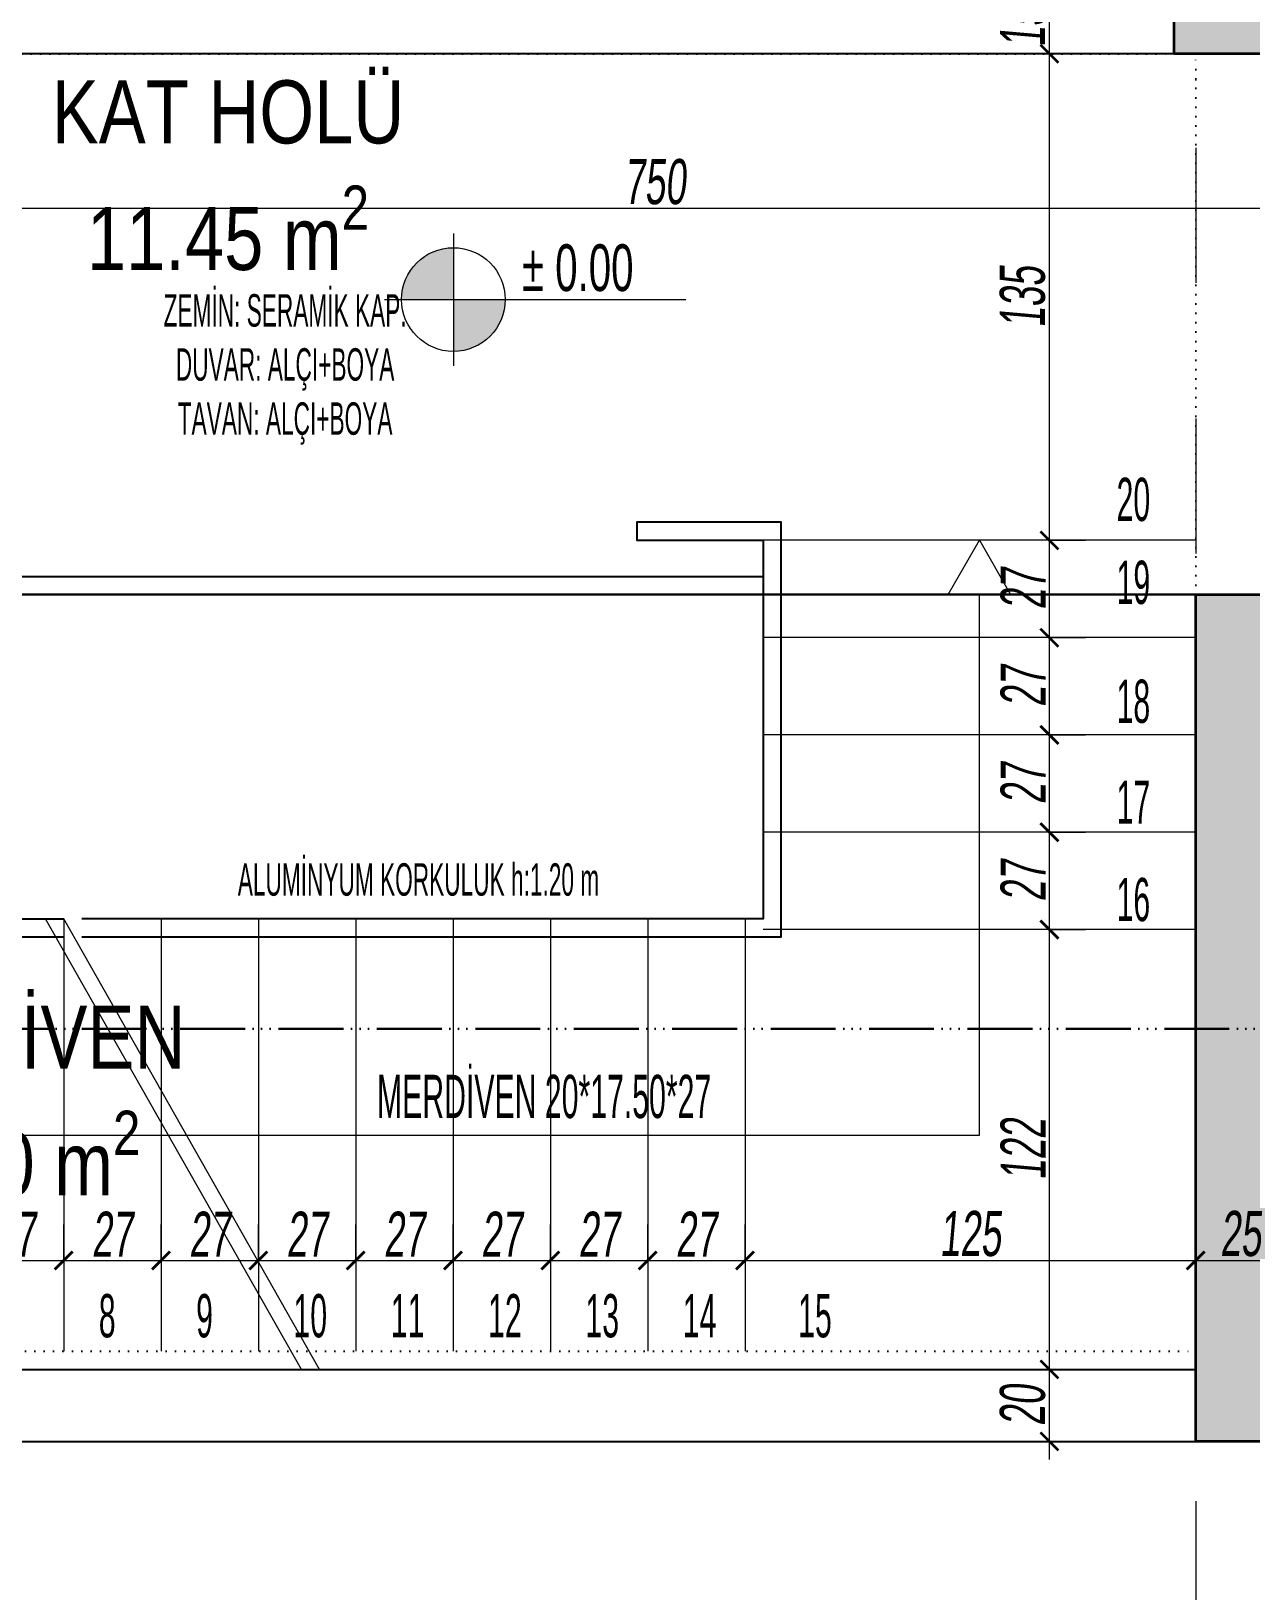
# Model space of a CAD drawing. Header units: millimetres. Extents: x -2145 to 33996, y -835 to 2363.
# Drawn here: x 9481.5 to 9819.8, y -181.8 to 250.9 of the extents above; entities that cross this region are included whole.
import ezdxf
from ezdxf.enums import TextEntityAlignment as Align

# ---------------------------------------------------------------- set-up
doc = ezdxf.new("R2010")
doc.units = ezdxf.units.MM
for name, pattern in [('101_TA_921_251_SEC_500&200$0${ Origin Line }', [0]), ('ACAD_ISO06W100', [36, 24, -3, 0, -3, 0, -3, 0, -3]), ('DASHDOT', [1, 0.5, -0.25, 0, -0.25]), ('DOT', [0.25, 0, -0.25])]:
    doc.linetypes.add(name, pattern=pattern)
doc.layers.add('ALAN', color=3, linetype='Continuous', lineweight=25, plot=False)
for name, color, linetype, lineweight in [('NET_AKS', 251, 'DASHDOT', 9), ('NET_DUVAR', 150, 'Continuous', 18), ('NET_KESİT_ÇİZİGİSİ', 1, 'Continuous', 30), ('NET_KOLON_TARAMA', 8, 'Continuous', 0), ('NET_MERDİVEN', 212, 'Continuous', 13), ('NET_PLAN_KOT', 100, 'Continuous', 0), ('NET_TAŞIYICI', 1, 'Continuous', 35), ('NET_ÖLÇÜ İÇ', 54, 'Continuous', 9), ('T-INCE', 254, 'Continuous', 0)]:
    doc.layers.add(name, color=color, linetype=linetype, lineweight=lineweight)
for name, color, linetype in [('NET_KİRİŞ', 253, 'DOT'), ('NET_POZ', 41, 'Continuous'), ('T-GOR-5', 33, 'Continuous'), ('T-MAH-AD', 7, 'Continuous')]:
    doc.layers.add(name, color=color, linetype=linetype)
doc.styles.add('ARIALTR', font='arial.ttf', dxfattribs={"width": 0.8, "height": 22.5})
doc.styles.add('ARıAL', font='arial.ttf', dxfattribs={"width": 0.7})
doc.styles.add('BODRUM', font='swisscl.ttf', dxfattribs={"width": 0.8, "oblique": 5})
doc.styles.add('DIN', font='arial.ttf', dxfattribs={"width": 0.6})
doc.styles.get("Standard").update_dxf_attribs({"font": 'arial.ttf'})
doc.dimstyles.new('olcu-50', dxfattribs={"dimscale": 0, "dimtxt": 12.5, "dimasz": 5, "dimexe": 10, "dimexo": 10, "dimgap": 1, "dimtad": 1, "dimdec": 1, "dimzin": 12, "dimtxsty": 'BODRUM', "dimblk": 'ARCHTICK', "dimcen": 8, "dimdle": 5, "dimclrd": 256, "dimclre": 256, "dimclrt": 256, "dimadec": 0, "dimazin": 2, "dimtfac": 1, "dimtdec": 1, "dimtix": 1, "dimtmove": 0, "dimatfit": 3, "dimldrblk": 'ARCHTICK', "dimfxl": 15, "dimfxlon": 1, "dimlwd": -1, "dimlwe": -1, "dimarcsym": 0})

# ---------------------------------------------------------------- blocks, each defined once
blk = doc.blocks.new('A$Cec846f78')
at = {"layer": 'NET_TAŞIYICI'}
for points in [[(-1051, 425), (-1051, 385), (-1121, 385), (-1121, 425)], [(-1115, 0), (-1115, 235), (-1090, 235), (-1090, 225), (-1090, 0)]]:
    blk.add_lwpolyline(points, close=True, dxfattribs=at)
blk = doc.blocks.new('A$Ca5374770')
at = {"layer": 'NET_KOLON_TARAMA'}
h = blk.add_hatch(dxfattribs=at)
h.set_pattern_fill('ANSI33', color=256)
h.paths.add_polyline_path([(1115, 0), (1115, 235), (1090, 235), (1090, 225), (1090, 0)])
h.paths.add_polyline_path([(890, 0), (890, 225), (890, 235), (865, 235), (865, 0)])
h.paths.add_polyline_path([(1580, 30), (1580, 0), (1660, 0), (1660, 30)])
h.paths.add_polyline_path([(1620, 455), (1620, 385), (1660, 385), (1660, 455)])
h.paths.add_polyline_path([(80, 950), (80, 980), (0, 980), (0, 950)])
h.paths.add_polyline_path([(1580, 980), (1580, 950), (1660, 950), (1660, 980)])
h.paths.add_polyline_path([(1035, 980), (1035, 950), (1115, 950), (1115, 980)])
h.paths.add_polyline_path([(625, 950), (625, 980), (545, 980), (545, 950)])
h.paths.add_polyline_path([(80, 0), (80, 30), (0, 30), (0, 0)])
h.paths.add_polyline_path([(1051, 425), (1051, 385), (1121, 385), (1121, 425)])
h.paths.add_polyline_path([(609, 385), (609, 425), (539, 425), (539, 385)])
h.paths.add_polyline_path([(585, 0), (585, 30), (505, 30), (505, 0)])
h.paths.add_polyline_path([(40, 385), (40, 455), (0, 455), (0, 385)])
at = {"layer": 'NET_TAŞIYICI', "xscale": -1}
blk.add_blockref('A$Cec846f78', (0, 0), dxfattribs=at)
blk = doc.blocks.new('KOTLAR')
h = blk.add_hatch(color=256)
h.dxf.hatch_style = 1
h.paths.add_polyline_path([(0, 0), (0, 12.96, 0.414214), (-12.96, 0)])
h.paths.add_polyline_path([(0, -12.96, 0.414214), (12.96, 0), (0, 0)])
h.paths.add_polyline_path([(65.51, -11.28), (21.41, -11.28), (21.41, -29.91), (65.51, -29.91)], flags=9)
at = {"extrusion": (2.84e-14, 0.225686, 0.9742)}
for p, q in [((0, 16.54), (0, -16.54)), ((-17.21, 0), (58.08, 0))]:
    blk.add_line(p, q, dxfattribs=at)
blk.add_circle((0, 0), 12.96)
at = {"extrusion": (2.84e-14, 0.225686, 0.9742), "style": 'DIN', "width": 0.6}
for tag, p in [('INCE KOT', (-17.13, -2.07, 0.48)), ('KABA KOT', (-18.31, 14.22, -3.29))]:
    blk.add_attdef(tag, p, '', height=12, rotation=180, dxfattribs=at)
blk = doc.blocks.new('A$C5ec6af74')
at = {"layer": 'NET_AKS', "ltscale": 75}
for p, q in [((-320, 1185), (-320, -185)), ((1125, 385), (-1195, 385)), ((1125, 235), (-1195, 235)), ((1125, 0), (-1195, 0))]:
    blk.add_line(p, q, dxfattribs=at)
blk = doc.blocks.new('A$Cb9b20b1b')
at = {"layer": 'NET_KİRİŞ', "ltscale": 10}
for p, q in [((225, 0), (225, 150)), ((730, 150), (231, 150)), ((690, -210), (225, -210)), ((690, -235), (225, -235))]:
    blk.add_line(p, q, dxfattribs=at)
blk = doc.blocks.new('_ArchTick')
at = {"color": 0, "linetype": 'ByBlock', "const_width": 0.15}
blk.add_lwpolyline([(-0.5, -0.5), (0.5, 0.5)], dxfattribs=at)
blk = doc.blocks.new('*D791')
at = {"layer": 'Defpoints', "color": 0, "transparency": 16777216}
for p in [(9763.9, -120.39), (9763.9, -120.39), (9763.9, -140.39)]:
    blk.add_point(p, dxfattribs=at)
at = {"layer": 'NET_ÖLÇÜ İÇ', "transparency": 16777216}
for p, q in [((9763.9, -145.39), (9763.9, -115.39)), ((9763.9, -120.39), (9773.9, -120.39)), ((9763.9, -140.39), (9753.9, -140.39))]:
    blk.add_line(p, q, dxfattribs=at)
at = {"layer": 'NET_ÖLÇÜ İÇ', "transparency": 16777216, "xscale": 5, "yscale": 5, "zscale": 5}
for p, rotation in [((9763.9, -120.39), 90), ((9763.9, -140.39), 270)]:
    blk.add_blockref('_ArchTick', p, dxfattribs=dict(at, rotation=rotation))
at = {"layer": 'NET_ÖLÇÜ İÇ', "transparency": 16777216, "insert": (9756.5, -130.39), "char_height": 12.5, "attachment_point": 5, "rotation": 90, "style": 'BODRUM'}
blk.add_mtext('20', dxfattribs=at)
blk = doc.blocks.new('*D792')
at = {"layer": 'Defpoints', "color": 0, "transparency": 16777216}
for p in [(9763.9, 1.61), (9763.9, 1.61), (9763.9, -120.39)]:
    blk.add_point(p, dxfattribs=at)
at = {"layer": 'NET_ÖLÇÜ İÇ', "transparency": 16777216}
for p, q in [((9763.9, -125.39), (9763.9, 6.61)), ((9763.9, 1.61), (9773.9, 1.61)), ((9763.9, -120.39), (9773.9, -120.39))]:
    blk.add_line(p, q, dxfattribs=at)
at = {"layer": 'NET_ÖLÇÜ İÇ', "transparency": 16777216, "xscale": 5, "yscale": 5, "zscale": 5}
for p, rotation in [((9763.9, 1.61), 90), ((9763.9, -120.39), 270)]:
    blk.add_blockref('_ArchTick', p, dxfattribs=dict(at, rotation=rotation))
at = {"layer": 'NET_ÖLÇÜ İÇ', "transparency": 16777216, "insert": (9756.62, -59.39), "char_height": 12.5, "attachment_point": 5, "rotation": 90, "style": 'BODRUM'}
blk.add_mtext('122', dxfattribs=at)
blk = doc.blocks.new('*D793')
at = {"layer": 'Defpoints', "color": 0, "transparency": 16777216}
for p in [(9763.9, 28.61), (9763.9, 28.61), (9763.9, 1.61)]:
    blk.add_point(p, dxfattribs=at)
at = {"layer": 'NET_ÖLÇÜ İÇ', "transparency": 16777216}
for p, q in [((9763.9, -3.39), (9763.9, 33.61)), ((9763.9, 28.61), (9773.9, 28.61)), ((9763.9, 1.61), (9773.9, 1.61))]:
    blk.add_line(p, q, dxfattribs=at)
at = {"layer": 'NET_ÖLÇÜ İÇ', "transparency": 16777216, "xscale": 5, "yscale": 5, "zscale": 5}
for p, rotation in [((9763.9, 28.61), 90), ((9763.9, 1.61), 270)]:
    blk.add_blockref('_ArchTick', p, dxfattribs=dict(at, rotation=rotation))
at = {"layer": 'NET_ÖLÇÜ İÇ', "transparency": 16777216, "insert": (9756.62, 15.11), "char_height": 12.5, "attachment_point": 5, "rotation": 90, "style": 'BODRUM'}
blk.add_mtext('27', dxfattribs=at)
blk = doc.blocks.new('*D794')
at = {"layer": 'Defpoints', "color": 0, "transparency": 16777216}
for p in [(9763.9, 55.61), (9763.9, 55.61), (9763.9, 28.61)]:
    blk.add_point(p, dxfattribs=at)
at = {"layer": 'NET_ÖLÇÜ İÇ', "transparency": 16777216}
for p, q in [((9763.9, 23.61), (9763.9, 60.61)), ((9763.9, 55.61), (9773.9, 55.61)), ((9763.9, 28.61), (9773.9, 28.61))]:
    blk.add_line(p, q, dxfattribs=at)
at = {"layer": 'NET_ÖLÇÜ İÇ', "transparency": 16777216, "xscale": 5, "yscale": 5, "zscale": 5}
for p, rotation in [((9763.9, 55.61), 90), ((9763.9, 28.61), 270)]:
    blk.add_blockref('_ArchTick', p, dxfattribs=dict(at, rotation=rotation))
at = {"layer": 'NET_ÖLÇÜ İÇ', "transparency": 16777216, "insert": (9756.62, 42.11), "char_height": 12.5, "attachment_point": 5, "rotation": 90, "style": 'BODRUM'}
blk.add_mtext('27', dxfattribs=at)
blk = doc.blocks.new('*D795')
at = {"layer": 'Defpoints', "color": 0, "transparency": 16777216}
for p in [(9763.9, 82.61), (9763.9, 82.61), (9763.9, 55.61)]:
    blk.add_point(p, dxfattribs=at)
at = {"layer": 'NET_ÖLÇÜ İÇ', "transparency": 16777216}
for p, q in [((9763.9, 50.61), (9763.9, 87.61)), ((9763.9, 82.61), (9773.9, 82.61)), ((9763.9, 55.61), (9773.9, 55.61))]:
    blk.add_line(p, q, dxfattribs=at)
at = {"layer": 'NET_ÖLÇÜ İÇ', "transparency": 16777216, "xscale": 5, "yscale": 5, "zscale": 5}
for p, rotation in [((9763.9, 82.61), 90), ((9763.9, 55.61), 270)]:
    blk.add_blockref('_ArchTick', p, dxfattribs=dict(at, rotation=rotation))
at = {"layer": 'NET_ÖLÇÜ İÇ', "transparency": 16777216, "insert": (9756.62, 69.11), "char_height": 12.5, "attachment_point": 5, "rotation": 90, "style": 'BODRUM'}
blk.add_mtext('27', dxfattribs=at)
blk = doc.blocks.new('*D796')
at = {"layer": 'Defpoints', "color": 0, "transparency": 16777216}
for p in [(9763.9, 109.61), (9763.9, 109.61), (9763.9, 82.61)]:
    blk.add_point(p, dxfattribs=at)
at = {"layer": 'NET_ÖLÇÜ İÇ', "transparency": 16777216}
for p, q in [((9763.9, 77.61), (9763.9, 114.61)), ((9763.9, 109.61), (9773.9, 109.61)), ((9763.9, 82.61), (9773.9, 82.61))]:
    blk.add_line(p, q, dxfattribs=at)
at = {"layer": 'NET_ÖLÇÜ İÇ', "transparency": 16777216, "xscale": 5, "yscale": 5, "zscale": 5}
for p, rotation in [((9763.9, 109.61), 90), ((9763.9, 82.61), 270)]:
    blk.add_blockref('_ArchTick', p, dxfattribs=dict(at, rotation=rotation))
at = {"layer": 'NET_ÖLÇÜ İÇ', "transparency": 16777216, "insert": (9756.62, 96.11), "char_height": 12.5, "attachment_point": 5, "rotation": 90, "style": 'BODRUM'}
blk.add_mtext('27', dxfattribs=at)
blk = doc.blocks.new('*D797')
at = {"layer": 'Defpoints', "color": 0, "transparency": 16777216}
for p in [(9763.9, 244.61), (9763.9, 244.61), (9763.9, 109.61)]:
    blk.add_point(p, dxfattribs=at)
at = {"layer": 'NET_ÖLÇÜ İÇ', "transparency": 16777216}
for p, q in [((9763.9, 104.61), (9763.9, 249.61)), ((9763.9, 244.61), (9773.9, 244.61)), ((9763.9, 109.61), (9773.9, 109.61))]:
    blk.add_line(p, q, dxfattribs=at)
at = {"layer": 'NET_ÖLÇÜ İÇ', "transparency": 16777216, "xscale": 5, "yscale": 5, "zscale": 5}
for p, rotation in [((9763.9, 244.61), 90), ((9763.9, 109.61), 270)]:
    blk.add_blockref('_ArchTick', p, dxfattribs=dict(at, rotation=rotation))
at = {"layer": 'NET_ÖLÇÜ İÇ', "transparency": 16777216, "insert": (9756.49, 177.11), "char_height": 12.5, "attachment_point": 5, "rotation": 90, "style": 'BODRUM'}
blk.add_mtext('135', dxfattribs=at)
blk = doc.blocks.new('*D798')
at = {"layer": 'Defpoints', "color": 0, "transparency": 16777216}
for p in [(9763.9, 259.61), (9763.9, 259.61), (9763.9, 244.61)]:
    blk.add_point(p, dxfattribs=at)
at = {"layer": 'NET_ÖLÇÜ İÇ', "transparency": 16777216}
for p, q in [((9763.9, 239.61), (9763.9, 264.61)), ((9763.9, 259.61), (9773.9, 259.61)), ((9763.9, 244.61), (9773.9, 244.61))]:
    blk.add_line(p, q, dxfattribs=at)
at = {"layer": 'NET_ÖLÇÜ İÇ', "transparency": 16777216, "xscale": 5, "yscale": 5, "zscale": 5}
for p, rotation in [((9763.9, 259.61), 90), ((9763.9, 244.61), 270)]:
    blk.add_blockref('_ArchTick', p, dxfattribs=dict(at, rotation=rotation))
at = {"layer": 'NET_ÖLÇÜ İÇ', "transparency": 16777216, "insert": (9756.52, 252.11), "char_height": 12.5, "attachment_point": 5, "rotation": 90, "style": 'BODRUM'}
blk.add_mtext('15', dxfattribs=at)
blk = doc.blocks.new('*D815')
at = {"layer": 'Defpoints', "color": 0, "transparency": 16777216}
for p in [(9279.48, 201.64), (9279.48, 201.64), (10029.48, 201.64)]:
    blk.add_point(p, dxfattribs=at)
at = {"layer": 'NET_ÖLÇÜ İÇ', "transparency": 16777216}
for p, q in [((9279.48, 201.64), (9279.48, 211.64)), ((10029.48, 201.64), (10029.48, 211.64)), ((10034.48, 201.64), (9274.48, 201.64))]:
    blk.add_line(p, q, dxfattribs=at)
at = {"layer": 'NET_ÖLÇÜ İÇ', "transparency": 16777216, "xscale": 5, "yscale": 5, "zscale": 5, "rotation": 180}
blk.add_blockref('_ArchTick', (9279.48, 201.64), dxfattribs=at)
at = {"layer": 'NET_ÖLÇÜ İÇ', "transparency": 16777216, "xscale": 5, "yscale": 5, "zscale": 5}
blk.add_blockref('_ArchTick', (10029.48, 201.64), dxfattribs=at)
at = {"layer": 'NET_ÖLÇÜ İÇ', "transparency": 16777216, "insert": (9654.48, 209.04), "char_height": 12.5, "attachment_point": 5, "style": 'BODRUM'}
blk.add_mtext('750', dxfattribs=at)
blk = doc.blocks.new('*D821')
at = {"layer": 'Defpoints', "color": 0, "transparency": 16777216}
for p in [(9463.48, -90.19), (9490.48, -90.19), (9490.48, -90.19)]:
    blk.add_point(p, dxfattribs=at)
at = {"layer": 'NET_ÖLÇÜ İÇ', "transparency": 16777216}
for p, q in [((9463.48, -90.19), (9463.48, -80.19)), ((9490.48, -90.19), (9490.48, -80.19)), ((9458.48, -90.19), (9495.48, -90.19))]:
    blk.add_line(p, q, dxfattribs=at)
at = {"layer": 'NET_ÖLÇÜ İÇ', "transparency": 16777216, "xscale": 5, "yscale": 5, "zscale": 5, "rotation": 180}
blk.add_blockref('_ArchTick', (9463.48, -90.19), dxfattribs=at)
at = {"layer": 'NET_ÖLÇÜ İÇ', "transparency": 16777216, "xscale": 5, "yscale": 5, "zscale": 5}
blk.add_blockref('_ArchTick', (9490.48, -90.19), dxfattribs=at)
at = {"layer": 'NET_ÖLÇÜ İÇ', "transparency": 16777216, "insert": (9476.98, -82.91), "char_height": 12.5, "attachment_point": 5, "style": 'BODRUM'}
blk.add_mtext('27', dxfattribs=at)
blk = doc.blocks.new('*D822')
at = {"layer": 'Defpoints', "color": 0, "transparency": 16777216}
for p in [(9490.48, -90.19), (9517.48, -90.19), (9517.48, -90.19)]:
    blk.add_point(p, dxfattribs=at)
at = {"layer": 'NET_ÖLÇÜ İÇ', "transparency": 16777216}
for p, q in [((9490.48, -90.19), (9490.48, -80.19)), ((9517.48, -90.19), (9517.48, -80.19)), ((9485.48, -90.19), (9522.48, -90.19))]:
    blk.add_line(p, q, dxfattribs=at)
at = {"layer": 'NET_ÖLÇÜ İÇ', "transparency": 16777216, "xscale": 5, "yscale": 5, "zscale": 5, "rotation": 180}
blk.add_blockref('_ArchTick', (9490.48, -90.19), dxfattribs=at)
at = {"layer": 'NET_ÖLÇÜ İÇ', "transparency": 16777216, "xscale": 5, "yscale": 5, "zscale": 5}
blk.add_blockref('_ArchTick', (9517.48, -90.19), dxfattribs=at)
at = {"layer": 'NET_ÖLÇÜ İÇ', "transparency": 16777216, "insert": (9503.98, -82.91), "char_height": 12.5, "attachment_point": 5, "style": 'BODRUM'}
blk.add_mtext('27', dxfattribs=at)
blk = doc.blocks.new('*D823')
at = {"layer": 'Defpoints', "color": 0, "transparency": 16777216}
for p in [(9517.48, -90.19), (9544.48, -90.19), (9544.48, -90.19)]:
    blk.add_point(p, dxfattribs=at)
at = {"layer": 'NET_ÖLÇÜ İÇ', "transparency": 16777216}
for p, q in [((9517.48, -90.19), (9517.48, -80.19)), ((9544.48, -90.19), (9544.48, -80.19)), ((9512.48, -90.19), (9549.48, -90.19))]:
    blk.add_line(p, q, dxfattribs=at)
at = {"layer": 'NET_ÖLÇÜ İÇ', "transparency": 16777216, "xscale": 5, "yscale": 5, "zscale": 5, "rotation": 180}
blk.add_blockref('_ArchTick', (9517.48, -90.19), dxfattribs=at)
at = {"layer": 'NET_ÖLÇÜ İÇ', "transparency": 16777216, "xscale": 5, "yscale": 5, "zscale": 5}
blk.add_blockref('_ArchTick', (9544.48, -90.19), dxfattribs=at)
at = {"layer": 'NET_ÖLÇÜ İÇ', "transparency": 16777216, "insert": (9530.98, -82.91), "char_height": 12.5, "attachment_point": 5, "style": 'BODRUM'}
blk.add_mtext('27', dxfattribs=at)
blk = doc.blocks.new('*D824')
at = {"layer": 'Defpoints', "color": 0, "transparency": 16777216}
for p in [(9544.48, -90.19), (9571.48, -90.19), (9571.48, -90.19)]:
    blk.add_point(p, dxfattribs=at)
at = {"layer": 'NET_ÖLÇÜ İÇ', "transparency": 16777216}
for p, q in [((9544.48, -90.19), (9544.48, -80.19)), ((9571.48, -90.19), (9571.48, -80.19)), ((9539.48, -90.19), (9576.48, -90.19))]:
    blk.add_line(p, q, dxfattribs=at)
at = {"layer": 'NET_ÖLÇÜ İÇ', "transparency": 16777216, "xscale": 5, "yscale": 5, "zscale": 5, "rotation": 180}
blk.add_blockref('_ArchTick', (9544.48, -90.19), dxfattribs=at)
at = {"layer": 'NET_ÖLÇÜ İÇ', "transparency": 16777216, "xscale": 5, "yscale": 5, "zscale": 5}
blk.add_blockref('_ArchTick', (9571.48, -90.19), dxfattribs=at)
at = {"layer": 'NET_ÖLÇÜ İÇ', "transparency": 16777216, "insert": (9557.98, -82.91), "char_height": 12.5, "attachment_point": 5, "style": 'BODRUM'}
blk.add_mtext('27', dxfattribs=at)
blk = doc.blocks.new('*D825')
at = {"layer": 'Defpoints', "color": 0, "transparency": 16777216}
for p in [(9571.48, -90.19), (9598.48, -90.19), (9598.48, -90.19)]:
    blk.add_point(p, dxfattribs=at)
at = {"layer": 'NET_ÖLÇÜ İÇ', "transparency": 16777216}
for p, q in [((9571.48, -90.19), (9571.48, -80.19)), ((9598.48, -90.19), (9598.48, -80.19)), ((9566.48, -90.19), (9603.48, -90.19))]:
    blk.add_line(p, q, dxfattribs=at)
at = {"layer": 'NET_ÖLÇÜ İÇ', "transparency": 16777216, "xscale": 5, "yscale": 5, "zscale": 5, "rotation": 180}
blk.add_blockref('_ArchTick', (9571.48, -90.19), dxfattribs=at)
at = {"layer": 'NET_ÖLÇÜ İÇ', "transparency": 16777216, "xscale": 5, "yscale": 5, "zscale": 5}
blk.add_blockref('_ArchTick', (9598.48, -90.19), dxfattribs=at)
at = {"layer": 'NET_ÖLÇÜ İÇ', "transparency": 16777216, "insert": (9584.98, -82.91), "char_height": 12.5, "attachment_point": 5, "style": 'BODRUM'}
blk.add_mtext('27', dxfattribs=at)
blk = doc.blocks.new('*D826')
at = {"layer": 'Defpoints', "color": 0, "transparency": 16777216}
for p in [(9598.48, -90.19), (9625.48, -90.19), (9625.48, -90.19)]:
    blk.add_point(p, dxfattribs=at)
at = {"layer": 'NET_ÖLÇÜ İÇ', "transparency": 16777216}
for p, q in [((9598.48, -90.19), (9598.48, -80.19)), ((9625.48, -90.19), (9625.48, -80.19)), ((9593.48, -90.19), (9630.48, -90.19))]:
    blk.add_line(p, q, dxfattribs=at)
at = {"layer": 'NET_ÖLÇÜ İÇ', "transparency": 16777216, "xscale": 5, "yscale": 5, "zscale": 5, "rotation": 180}
blk.add_blockref('_ArchTick', (9598.48, -90.19), dxfattribs=at)
at = {"layer": 'NET_ÖLÇÜ İÇ', "transparency": 16777216, "xscale": 5, "yscale": 5, "zscale": 5}
blk.add_blockref('_ArchTick', (9625.48, -90.19), dxfattribs=at)
at = {"layer": 'NET_ÖLÇÜ İÇ', "transparency": 16777216, "insert": (9611.98, -82.91), "char_height": 12.5, "attachment_point": 5, "style": 'BODRUM'}
blk.add_mtext('27', dxfattribs=at)
blk = doc.blocks.new('*D827')
at = {"layer": 'Defpoints', "color": 0, "transparency": 16777216}
for p in [(9625.48, -90.19), (9652.48, -90.19), (9652.48, -90.19)]:
    blk.add_point(p, dxfattribs=at)
at = {"layer": 'NET_ÖLÇÜ İÇ', "transparency": 16777216}
for p, q in [((9625.48, -90.19), (9625.48, -80.19)), ((9652.48, -90.19), (9652.48, -80.19)), ((9620.48, -90.19), (9657.48, -90.19))]:
    blk.add_line(p, q, dxfattribs=at)
at = {"layer": 'NET_ÖLÇÜ İÇ', "transparency": 16777216, "xscale": 5, "yscale": 5, "zscale": 5, "rotation": 180}
blk.add_blockref('_ArchTick', (9625.48, -90.19), dxfattribs=at)
at = {"layer": 'NET_ÖLÇÜ İÇ', "transparency": 16777216, "xscale": 5, "yscale": 5, "zscale": 5}
blk.add_blockref('_ArchTick', (9652.48, -90.19), dxfattribs=at)
at = {"layer": 'NET_ÖLÇÜ İÇ', "transparency": 16777216, "insert": (9638.98, -82.91), "char_height": 12.5, "attachment_point": 5, "style": 'BODRUM'}
blk.add_mtext('27', dxfattribs=at)
blk = doc.blocks.new('*D828')
at = {"layer": 'Defpoints', "color": 0, "transparency": 16777216}
for p in [(9652.48, -90.19), (9679.48, -90.19), (9679.48, -90.19)]:
    blk.add_point(p, dxfattribs=at)
at = {"layer": 'NET_ÖLÇÜ İÇ', "transparency": 16777216}
for p, q in [((9652.48, -90.19), (9652.48, -80.19)), ((9679.48, -90.19), (9679.48, -80.19)), ((9647.48, -90.19), (9684.48, -90.19))]:
    blk.add_line(p, q, dxfattribs=at)
at = {"layer": 'NET_ÖLÇÜ İÇ', "transparency": 16777216, "xscale": 5, "yscale": 5, "zscale": 5, "rotation": 180}
blk.add_blockref('_ArchTick', (9652.48, -90.19), dxfattribs=at)
at = {"layer": 'NET_ÖLÇÜ İÇ', "transparency": 16777216, "xscale": 5, "yscale": 5, "zscale": 5}
blk.add_blockref('_ArchTick', (9679.48, -90.19), dxfattribs=at)
at = {"layer": 'NET_ÖLÇÜ İÇ', "transparency": 16777216, "insert": (9665.98, -82.91), "char_height": 12.5, "attachment_point": 5, "style": 'BODRUM'}
blk.add_mtext('27', dxfattribs=at)
blk = doc.blocks.new('*D829')
at = {"layer": 'Defpoints', "color": 0, "transparency": 16777216}
for p in [(9679.48, -90.19), (9804.48, -90.19), (9804.48, -90.19)]:
    blk.add_point(p, dxfattribs=at)
at = {"layer": 'NET_ÖLÇÜ İÇ', "transparency": 16777216}
for p, q in [((9679.48, -90.19), (9679.48, -80.19)), ((9804.48, -90.19), (9804.48, -80.19)), ((9674.48, -90.19), (9809.48, -90.19))]:
    blk.add_line(p, q, dxfattribs=at)
at = {"layer": 'NET_ÖLÇÜ İÇ', "transparency": 16777216, "xscale": 5, "yscale": 5, "zscale": 5, "rotation": 180}
blk.add_blockref('_ArchTick', (9679.48, -90.19), dxfattribs=at)
at = {"layer": 'NET_ÖLÇÜ İÇ', "transparency": 16777216, "xscale": 5, "yscale": 5, "zscale": 5}
blk.add_blockref('_ArchTick', (9804.48, -90.19), dxfattribs=at)
at = {"layer": 'NET_ÖLÇÜ İÇ', "transparency": 16777216, "insert": (9741.98, -82.79), "char_height": 12.5, "attachment_point": 5, "style": 'BODRUM'}
blk.add_mtext('125', dxfattribs=at)
blk = doc.blocks.new('*D830')
at = {"layer": 'Defpoints', "color": 0, "transparency": 16777216}
for p in [(9804.48, -90.19), (9829.48, -90.19), (9829.48, -90.19)]:
    blk.add_point(p, dxfattribs=at)
at = {"layer": 'NET_ÖLÇÜ İÇ', "transparency": 16777216}
for p, q in [((9804.48, -90.19), (9804.48, -80.19)), ((9829.48, -90.19), (9829.48, -80.19)), ((9799.48, -90.19), (9834.48, -90.19))]:
    blk.add_line(p, q, dxfattribs=at)
at = {"layer": 'NET_ÖLÇÜ İÇ', "transparency": 16777216, "xscale": 5, "yscale": 5, "zscale": 5, "rotation": 180}
blk.add_blockref('_ArchTick', (9804.48, -90.19), dxfattribs=at)
at = {"layer": 'NET_ÖLÇÜ İÇ', "transparency": 16777216, "xscale": 5, "yscale": 5, "zscale": 5}
blk.add_blockref('_ArchTick', (9829.48, -90.19), dxfattribs=at)
at = {"layer": 'NET_ÖLÇÜ İÇ', "transparency": 16777216, "insert": (9816.98, -82.79), "char_height": 12.5, "attachment_point": 5, "style": 'BODRUM'}
blk.add_mtext('25', dxfattribs=at)
blk = doc.blocks.new('*U1585')
at = {"layer": 'NET_KESİT_ÇİZİGİSİ', "linetype": 'ACAD_ISO06W100'}
blk.add_lwpolyline([(2626.67, 0), (200, 0)], dxfattribs=at)
at = {"layer": 'NET_KESİT_ÇİZİGİSİ', "style": 'ARıAL', "width": 1.5}
for tag, p in [('KESİTSOL', (40, 66.83)), ('KESİTSAĞ', (2786.67, 66.83))]:
    blk.add_attdef(tag, text='', height=30, dxfattribs=at).set_placement(p, align=Align.MIDDLE_CENTER)

msp = doc.modelspace()

# ---------------------------------------------------------------- linework, layer by layer
at = {"layer": 'ALAN'}
for points in [[(10919.48, 839.61), (9259.48, 839.61), (9259.48, -140.39), (10919.48, -140.39)], [(10029.48, 244.61), (9279.48, 244.61), (9279.48, 84.61), (9399.48, 84.61), (9399.48, 94.61), (10029.48, 94.61)], [(9339.48, -110.39), (9339.48, -120.39), (9804.48, -120.39), (9804.48, 94.61), (9399.48, 94.61), (9399.48, 84.61), (9279.48, 84.61), (9279.48, -110.39)]]:
    msp.add_lwpolyline(points, close=True, dxfattribs=at)
at = {"layer": 'NET_DUVAR'}
for p, q in [((9798.48, 244.61), (9299.48, 244.61)), ((9804.48, -120.39), (9339.48, -120.39)), ((9804.48, -140.39), (9339.48, -140.39))]:
    msp.add_line(p, q, dxfattribs=at)
at = {"layer": 'NET_MERDİVEN', "linetype": '101_TA_921_251_SEC_500&200$0${ Origin Line }'}
for p, q in [((9804.48, 109.61), (9684.48, 109.61)), ((9804.48, 82.61), (9684.48, 82.61)), ((9804.48, 55.61), (9684.48, 55.61)), ((9804.48, 28.61), (9684.48, 28.61)), ((9490.48, 4.61), (9490.48, -115.39)), ((9517.48, 4.61), (9517.48, -115.39)), ((9544.48, 4.61), (9544.48, -115.39)), ((9571.48, 4.61), (9571.48, -115.39)), ((9598.48, 4.61), (9598.48, -115.39)), ((9625.48, 4.61), (9625.48, -115.39)), ((9652.48, 4.61), (9652.48, -115.39)), ((9679.48, 4.61), (9679.48, -115.39)), ((9804.48, 1.61), (9684.48, 1.61))]:
    msp.add_line(p, q, dxfattribs=at)
at = {"layer": 'T-GOR-5', "linetype": '101_TA_921_251_SEC_500&200$0${ Origin Line }'}
msp.add_lwpolyline([(9495.48, -0.39), (9689.48, -0.39), (9689.48, 114.61), (9649.48, 114.61), (9649.48, 109.61), (9684.48, 109.61), (9684.48, 4.61), (9495.48, 4.61)], dxfattribs=at)
at = {"layer": 'T-GOR-5'}
for points in [[(9399.48, 99.61), (9399.48, -0.39), (9490.48, -0.39)], [(9404.48, 99.61), (9404.48, 4.61), (9490.48, 4.61)]]:
    msp.add_lwpolyline(points, dxfattribs=at)
msp.add_lwpolyline([(9684.48, 94.61), (9404.48, 94.61), (9404.48, 99.61), (9684.48, 99.61)], close=True, dxfattribs=at)
at = {"layer": 'T-INCE'}
msp.add_line((9556.43, -120.39), (9485.48, 4.61), dxfattribs=at)
at = {"layer": 'T-INCE', "linetype": '101_TA_921_251_SEC_500&200$0${ Origin Line }'}
msp.add_line((9561.43, -120.39), (9490.48, 4.61), dxfattribs=at)
at = {"layer": 'T-INCE'}
msp.add_lwpolyline([(9744.48, 109.61), (9753.14, 94.61), (9735.82, 94.61)], close=True, dxfattribs=at)
at = {"layer": 'T-INCE', "linetype": '101_TA_921_251_SEC_500&200$0${ Origin Line }'}
msp.add_lwpolyline([(9490.48, -55.39), (9744.48, -55.39), (9744.48, 94.61)], dxfattribs=at)
at = {"layer": 'T-INCE'}
msp.add_lwpolyline([(9339.48, 84.61), (9339.48, -55.39), (9490.48, -55.39)], dxfattribs=at)

# ---------------------------------------------------------------- block references
at = {"layer": 'NET_AKS'}
msp.add_blockref('A$C5ec6af74', (10124.48, -140.39), dxfattribs=at)
at = {"layer": 'NET_KESİT_ÇİZİGİSİ', "ltscale": 100, "xscale": -0.75, "yscale": 0.75, "zscale": 0.75}
msp.add_blockref('*U1585', (11165.19, -25.96), dxfattribs=at)
at = {"layer": 'NET_KİRİŞ', "xscale": -1}
msp.add_blockref('A$Cb9b20b1b', (10029.48, 94.61), dxfattribs=at)
at = {"layer": 'NET_PLAN_KOT', "lineweight": 0, "transparency": 33554687}
ref = msp.add_blockref('KOTLAR', (9598.57, 176.41), dxfattribs=dict(at, xscale=1.109999999999999, yscale=1.109999999999999, zscale=1.109999999999999))
ref.add_attrib('INCE KOT', '%%P 0.00', (-9617.59, -174.15, 40.35), dxfattribs={"layer": '0', "extrusion": (2.85701e-14, 0.225686, 0.9742), "height": 13.32, "rotation": 180, "style": 'DIN', "oblique": 360, "width": 0.6})
at = {"layer": 'NET_TAŞIYICI', "xscale": -1}
msp.add_blockref('A$Ca5374770', (10919.48, -140.39), dxfattribs=at)

# ---------------------------------------------------------------- texts
at = {"layer": 'NET_POZ', "transparency": 33554687, "width": 0.5}
for s, p in [('20', (9782.54, 114.96)), ('19', (9782.54, 91.96)), ('18', (9782.54, 58.96)), ('17', (9782.54, 30.96)), ('16', (9782.54, 3.96)), ('MERDİVEN 20*17.50*27', (9577.39, -50.68)), ('8', (9500.22, -111.51)), ('9', (9527.22, -111.51)), ('10', (9554.22, -111.51)), ('11', (9581.22, -111.51)), ('12', (9608.22, -111.51)), ('13', (9635.22, -111.51)), ('14', (9662.22, -111.51)), ('15', (9694.22, -111.51))]:
    msp.add_text(s, height=12, dxfattribs=at).set_placement(p)
at = {"layer": 'NET_POZ', "width": 0.5}
msp.add_text('ALUMİNYUM KORKULUK h:1.20 m', height=9, dxfattribs=at).set_placement((9538.77, 11.01))
at = {"layer": 'NET_POZ', "insert": (9551.9, 177.9), "char_height": 9, "width": 105.1157, "attachment_point": 2}
msp.add_mtext('{\\W0.5;ZEMİN: SERAMİK KAP.\\PDUVAR: ALÇI+BOYA\\PTAVAN: ALÇI+BOYA}', dxfattribs=at)
at = {"layer": 'T-MAH-AD', "char_height": 17.5, "width": 103.6096, "attachment_point": 8, "style": 'ARIALTR'}
for s, insert in [('\\A1;KAT HOLÜ\\P11.45 m{\\H0.7x;\\S2^ ;}', (9536.06, 184.35)), ('\\A1;MERDİVEN\\P11.10 m{\\H0.7x;\\S2^ ;}', (9472.63, -72.33))]:
    msp.add_mtext(s, dxfattribs=dict(at, insert=insert))

# ---------------------------------------------------------------- dimensions: what is measured, and where the dimension line sits
at = {"layer": 'NET_ÖLÇÜ İÇ'}
for base, p1, p2, angle, picture, middle in [((9763.9, 259.61), (9763.9, 244.61), (9763.9, 259.61), 270, '*D798', (9756.52, 252.11)), ((9763.9, 244.61), (9763.9, 109.61), (9763.9, 244.61), 270, '*D797', (9756.49, 177.11)), ((9279.48, 201.64), (10029.48, 201.64), (9279.48, 201.64), 0, '*D815', (9654.48, 209.04)), ((9763.9, 109.61), (9763.9, 82.61), (9763.9, 109.61), 270, '*D796', (9756.62, 96.11)), ((9763.9, 82.61), (9763.9, 55.61), (9763.9, 82.61), 270, '*D795', (9756.62, 69.11)), ((9763.9, 55.61), (9763.9, 28.61), (9763.9, 55.61), 270, '*D794', (9756.62, 42.11)), ((9763.9, 28.61), (9763.9, 1.61), (9763.9, 28.61), 270, '*D793', (9756.62, 15.11)), ((9763.9, 1.61), (9763.9, -120.39), (9763.9, 1.61), 270, '*D792', (9756.62, -59.39)), ((9490.48, -90.19), (9463.48, -90.19), (9490.48, -90.19), 180, '*D821', (9476.98, -82.91)), ((9517.48, -90.19), (9490.48, -90.19), (9517.48, -90.19), 180, '*D822', (9503.98, -82.91)), ((9544.48, -90.19), (9517.48, -90.19), (9544.48, -90.19), 180, '*D823', (9530.98, -82.91)), ((9571.48, -90.19), (9544.48, -90.19), (9571.48, -90.19), 180, '*D824', (9557.98, -82.91)), ((9598.48, -90.19), (9571.48, -90.19), (9598.48, -90.19), 180, '*D825', (9584.98, -82.91)), ((9625.48, -90.19), (9598.48, -90.19), (9625.48, -90.19), 180, '*D826', (9611.98, -82.91)), ((9652.48, -90.19), (9625.48, -90.19), (9652.48, -90.19), 180, '*D827', (9638.98, -82.91)), ((9679.48, -90.19), (9652.48, -90.19), (9679.48, -90.19), 180, '*D828', (9665.98, -82.91)), ((9804.48, -90.19), (9679.48, -90.19), (9804.48, -90.19), 180, '*D829', (9741.98, -82.79)), ((9829.48, -90.19), (9804.48, -90.19), (9829.48, -90.19), 180, '*D830', (9816.98, -82.79))]:
    dim = msp.add_linear_dim(base=base, p1=p1, p2=p2, angle=angle, dimstyle='olcu-50', override={"dimscale": 1, "dimtmove": 1}, dxfattribs=at)
    dim.commit()
    dim.dimension.update_dxf_attribs({"geometry": picture, "text_midpoint": middle})
dim = msp.add_aligned_dim(p1=(9763.9, -140.39), p2=(9763.9, -120.39), distance=0, dimstyle='olcu-50', override={"dimscale": 1}, dxfattribs=at)
dim.commit()
dim.dimension.update_dxf_attribs({"geometry": '*D791', "text_midpoint": (9756.5, -130.39)})

doc.saveas('drawing.dxf')
